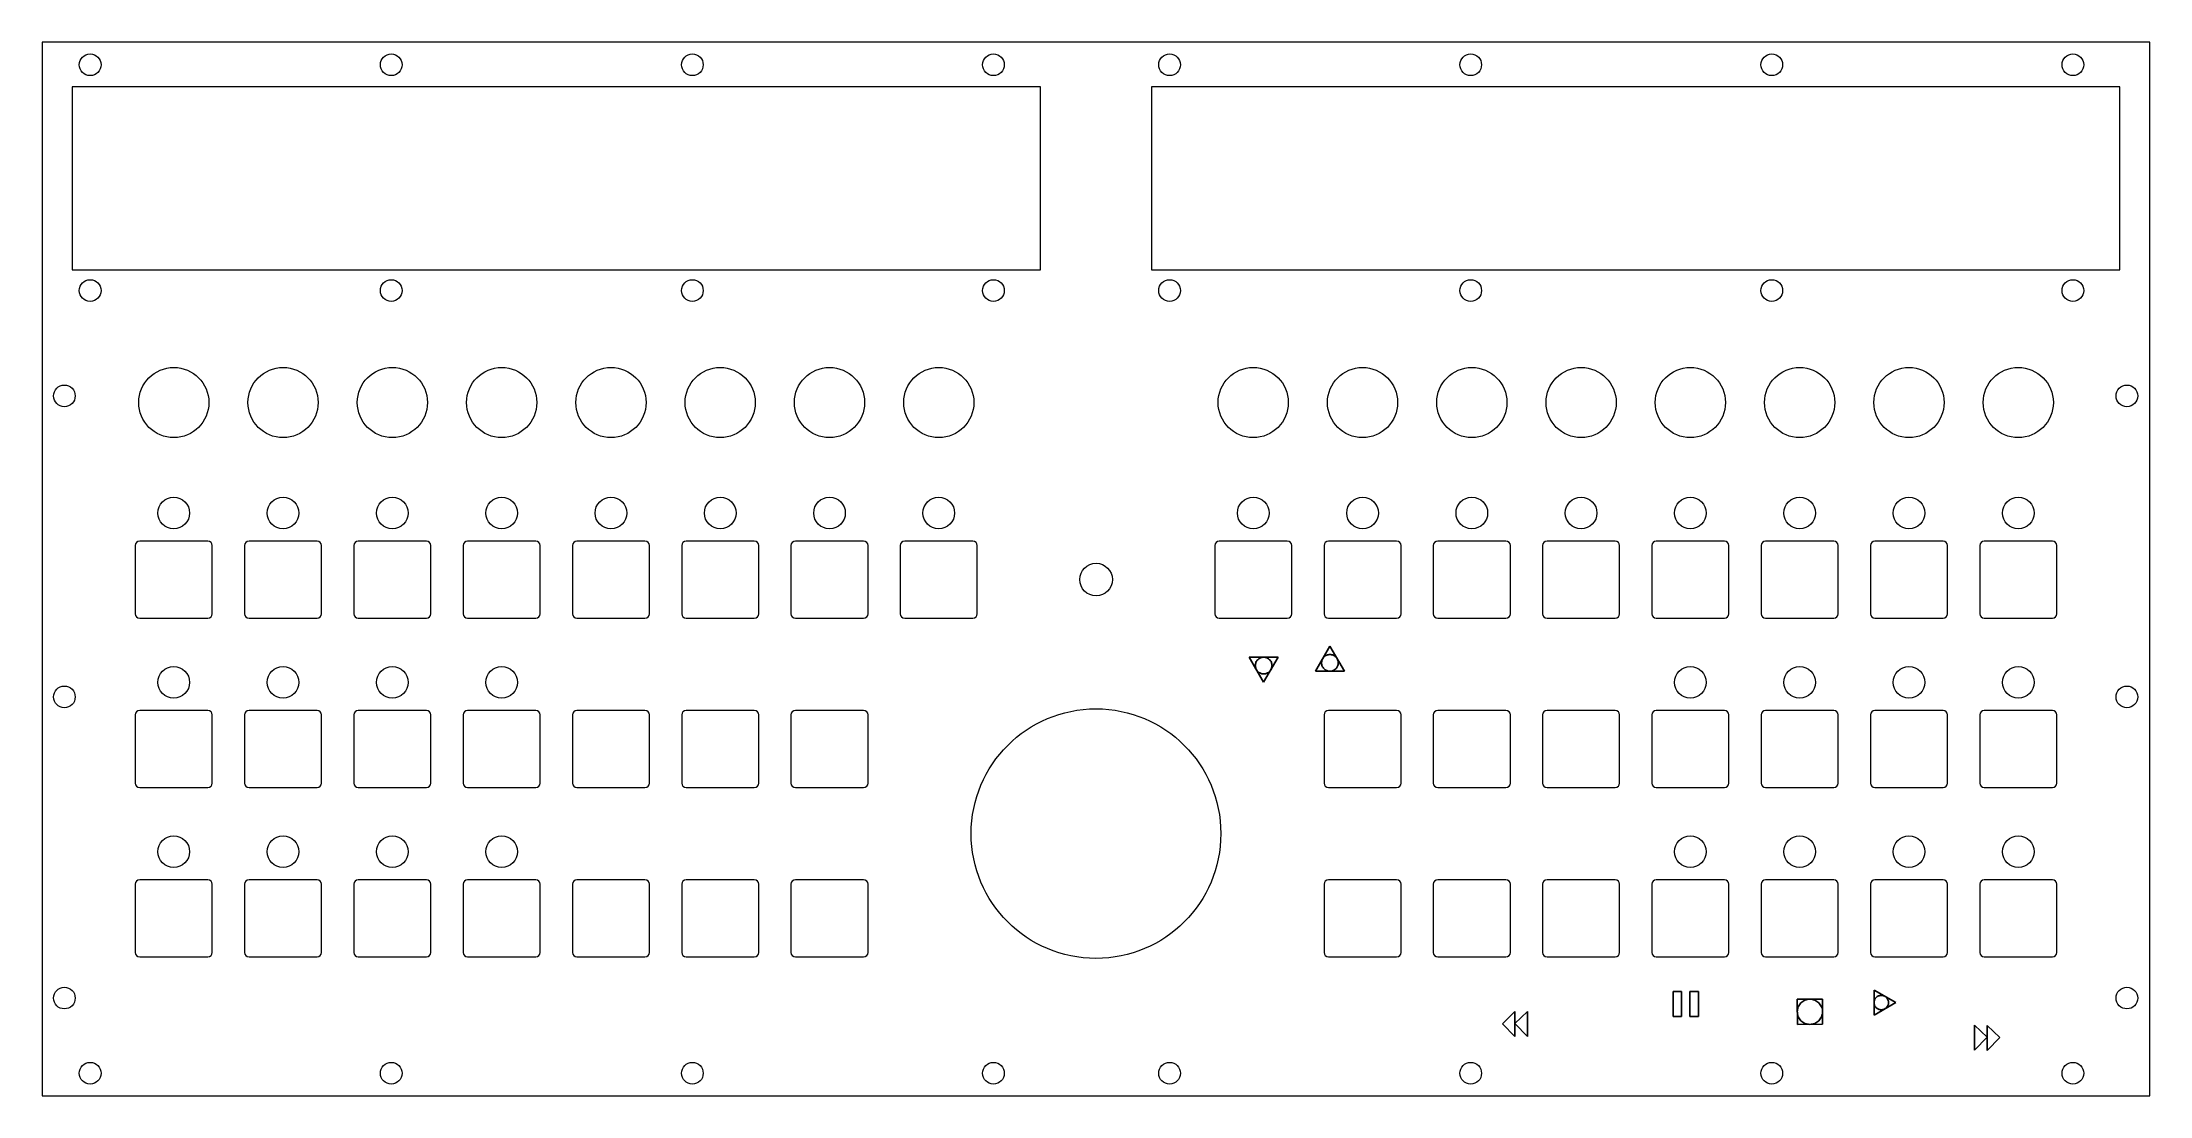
# Model space of a CAD drawing. Header units: millimetres. Extents: x -42 to 314, y -144 to 33.
import ezdxf

# ---------------------------------------------------------------- set-up
doc = ezdxf.new("R2010")
doc.units = ezdxf.units.MM
doc.linetypes.add('CENTERX2', pattern=[20.32, 12.7, -2.54, 2.54, -2.54])

msp = doc.modelspace()

# ---------------------------------------------------------------- linework, layer by layer
at = {"color": 7, "linetype": 'Continuous', "lineweight": 15}
for p, q in [((313.79, 33.41), (-41.81, 33.41)), ((-41.81, 33.41), (-41.81, -144.39)), ((313.79, -144.39), (313.79, 33.41)), ((126.63, 25.87), (-36.77, 25.87)), ((-36.77, 25.87), (-36.77, -5.03)), ((126.63, -5.03), (126.63, 25.87)), ((308.75, 25.87), (145.35, 25.87)), ((145.35, 25.87), (145.35, -5.03)), ((308.75, -5.03), (308.75, 25.87)), ((-36.77, -5.03), (126.63, -5.03)), ((145.35, -5.03), (308.75, -5.03)), ((-26.1, -51.53), (-26.1, -63.03)), ((-13.85, -50.78), (-25.35, -50.78)), ((-13.1, -63.03), (-13.1, -51.53)), ((-7.66, -51.53), (-7.66, -63.03)), ((4.59, -50.78), (-6.91, -50.78)), ((5.34, -63.03), (5.34, -51.53)), ((10.78, -51.53), (10.78, -63.03)), ((23.03, -50.78), (11.53, -50.78)), ((23.78, -63.03), (23.78, -51.53)), ((29.22, -51.53), (29.22, -63.03)), ((41.47, -50.78), (29.97, -50.78)), ((42.22, -63.03), (42.22, -51.53)), ((47.65, -51.53), (47.65, -63.03)), ((59.9, -50.78), (48.4, -50.78)), ((60.65, -63.03), (60.65, -51.53)), ((66.09, -51.53), (66.09, -63.03)), ((78.34, -50.78), (66.84, -50.78)), ((79.09, -63.03), (79.09, -51.53)), ((84.53, -51.53), (84.53, -63.03)), ((96.78, -50.78), (85.28, -50.78)), ((97.53, -63.03), (97.53, -51.53)), ((102.97, -51.53), (102.97, -63.03)), ((115.22, -50.78), (103.72, -50.78)), ((115.97, -63.03), (115.97, -51.53)), ((156.02, -51.53), (156.02, -63.03)), ((168.27, -50.78), (156.77, -50.78)), ((169.02, -63.03), (169.02, -51.53)), ((174.46, -51.53), (174.46, -63.03)), ((186.71, -50.78), (175.21, -50.78)), ((187.46, -63.03), (187.46, -51.53)), ((192.9, -51.53), (192.9, -63.03)), ((205.15, -50.78), (193.65, -50.78)), ((205.9, -63.03), (205.9, -51.53)), ((211.34, -51.53), (211.34, -63.03)), ((223.59, -50.78), (212.09, -50.78)), ((224.34, -63.03), (224.34, -51.53)), ((229.77, -51.53), (229.77, -63.03)), ((242.02, -50.78), (230.52, -50.78)), ((242.77, -63.03), (242.77, -51.53)), ((248.21, -51.53), (248.21, -63.03)), ((260.46, -50.78), (248.96, -50.78)), ((261.21, -63.03), (261.21, -51.53)), ((266.65, -51.53), (266.65, -63.03)), ((278.9, -50.78), (267.4, -50.78)), ((279.65, -63.03), (279.65, -51.53)), ((285.09, -51.53), (285.09, -63.03)), ((297.34, -50.78), (285.84, -50.78)), ((298.09, -63.03), (298.09, -51.53)), ((-25.35, -63.78), (-13.85, -63.78)), ((-6.91, -63.78), (4.59, -63.78)), ((11.53, -63.78), (23.03, -63.78)), ((29.97, -63.78), (41.47, -63.78)), ((48.4, -63.78), (59.9, -63.78)), ((66.84, -63.78), (78.34, -63.78)), ((85.28, -63.78), (96.78, -63.78)), ((103.72, -63.78), (115.22, -63.78)), ((156.77, -63.78), (168.27, -63.78)), ((175.21, -63.78), (186.71, -63.78)), ((193.65, -63.78), (205.15, -63.78)), ((212.09, -63.78), (223.59, -63.78)), ((230.52, -63.78), (242.02, -63.78)), ((248.96, -63.78), (260.46, -63.78)), ((267.4, -63.78), (278.9, -63.78)), ((285.84, -63.78), (297.34, -63.78)), ((-26.1, -80.1), (-26.1, -91.6)), ((-13.85, -79.35), (-25.35, -79.35)), ((-13.1, -91.6), (-13.1, -80.1)), ((-7.66, -80.1), (-7.66, -91.6)), ((4.59, -79.35), (-6.91, -79.35)), ((5.34, -91.6), (5.34, -80.1)), ((10.78, -80.1), (10.78, -91.6)), ((23.03, -79.35), (11.53, -79.35)), ((23.78, -91.6), (23.78, -80.1)), ((29.22, -80.1), (29.22, -91.6)), ((41.47, -79.35), (29.97, -79.35)), ((42.22, -91.6), (42.22, -80.1)), ((47.65, -80.1), (47.65, -91.6)), ((59.9, -79.35), (48.4, -79.35)), ((60.65, -91.6), (60.65, -80.1)), ((66.09, -80.1), (66.09, -91.6)), ((78.34, -79.35), (66.84, -79.35)), ((79.09, -91.6), (79.09, -80.1)), ((84.53, -80.1), (84.53, -91.6)), ((96.78, -79.35), (85.28, -79.35)), ((97.53, -91.6), (97.53, -80.1)), ((174.46, -80.1), (174.46, -91.61)), ((186.71, -79.35), (175.21, -79.35)), ((187.46, -91.61), (187.46, -80.1)), ((192.9, -80.1), (192.9, -91.61)), ((205.15, -79.35), (193.65, -79.35)), ((205.9, -91.61), (205.9, -80.1)), ((211.34, -80.1), (211.34, -91.61)), ((223.59, -79.35), (212.09, -79.35)), ((224.34, -91.61), (224.34, -80.1)), ((229.77, -80.1), (229.77, -91.61)), ((242.02, -79.35), (230.52, -79.35)), ((242.77, -91.61), (242.77, -80.1)), ((248.21, -80.1), (248.21, -91.61)), ((260.46, -79.35), (248.96, -79.35)), ((261.21, -91.61), (261.21, -80.1)), ((266.65, -80.1), (266.65, -91.61)), ((278.9, -79.35), (267.4, -79.35)), ((279.65, -91.61), (279.65, -80.1)), ((285.09, -80.1), (285.09, -91.61)), ((297.34, -79.35), (285.84, -79.35)), ((298.09, -91.61), (298.09, -80.1)), ((-25.35, -92.35), (-13.85, -92.35)), ((-6.91, -92.35), (4.59, -92.35)), ((11.53, -92.35), (23.03, -92.35)), ((29.97, -92.35), (41.47, -92.35)), ((48.4, -92.35), (59.9, -92.35)), ((66.84, -92.35), (78.34, -92.35)), ((85.28, -92.35), (96.78, -92.35)), ((175.21, -92.35), (186.71, -92.35)), ((193.65, -92.35), (205.15, -92.35)), ((212.09, -92.35), (223.59, -92.35)), ((230.52, -92.35), (242.02, -92.35)), ((248.96, -92.35), (260.46, -92.35)), ((267.4, -92.35), (278.9, -92.35)), ((285.84, -92.35), (297.34, -92.35)), ((-26.1, -108.68), (-26.1, -120.18)), ((-13.85, -107.93), (-25.35, -107.93)), ((-13.1, -120.18), (-13.1, -108.68)), ((-7.66, -108.68), (-7.66, -120.18)), ((4.59, -107.93), (-6.91, -107.93)), ((5.34, -120.18), (5.34, -108.68)), ((10.78, -108.68), (10.78, -120.18)), ((23.03, -107.93), (11.53, -107.93)), ((23.78, -120.18), (23.78, -108.68)), ((29.22, -108.68), (29.22, -120.18)), ((41.47, -107.93), (29.97, -107.93)), ((42.22, -120.18), (42.22, -108.68)), ((47.65, -108.68), (47.65, -120.18)), ((59.9, -107.93), (48.4, -107.93)), ((60.65, -120.18), (60.65, -108.68)), ((66.09, -108.68), (66.09, -120.18)), ((78.34, -107.93), (66.84, -107.93)), ((79.09, -120.18), (79.09, -108.68)), ((84.53, -108.68), (84.53, -120.18)), ((96.78, -107.93), (85.28, -107.93)), ((97.53, -120.18), (97.53, -108.68)), ((174.46, -108.68), (174.46, -120.18)), ((186.71, -107.93), (175.21, -107.93)), ((187.46, -120.18), (187.46, -108.68)), ((192.9, -108.68), (192.9, -120.18)), ((205.15, -107.93), (193.65, -107.93)), ((205.9, -120.18), (205.9, -108.68)), ((211.34, -108.68), (211.34, -120.18)), ((223.59, -107.93), (212.09, -107.93)), ((224.34, -120.18), (224.34, -108.68)), ((229.77, -108.68), (229.77, -120.18)), ((242.02, -107.93), (230.52, -107.93)), ((242.77, -120.18), (242.77, -108.68)), ((248.21, -108.68), (248.21, -120.18)), ((260.46, -107.93), (248.96, -107.93)), ((261.21, -120.18), (261.21, -108.68)), ((266.65, -108.68), (266.65, -120.18)), ((278.9, -107.93), (267.4, -107.93)), ((279.65, -120.18), (279.65, -108.68)), ((285.09, -108.68), (285.09, -120.18)), ((297.34, -107.93), (285.84, -107.93)), ((298.09, -120.18), (298.09, -108.68)), ((-25.35, -120.93), (-13.85, -120.93)), ((-6.91, -120.93), (4.59, -120.93)), ((11.53, -120.93), (23.03, -120.93)), ((29.97, -120.93), (41.47, -120.93)), ((48.4, -120.93), (59.9, -120.93)), ((66.84, -120.93), (78.34, -120.93)), ((85.28, -120.93), (96.78, -120.93)), ((175.21, -120.93), (186.71, -120.93)), ((193.65, -120.93), (205.15, -120.93)), ((212.09, -120.93), (223.59, -120.93)), ((230.52, -120.93), (242.02, -120.93)), ((248.96, -120.93), (260.46, -120.93)), ((267.4, -120.93), (278.9, -120.93)), ((285.84, -120.93), (297.34, -120.93)), ((-41.81, -144.39), (313.79, -144.39))]:
    msp.add_line(p, q, dxfattribs=at)
at = {"color": 7, "linetype": 'Continuous'}
for p, q in [((161.85, -70.37), (164.27, -74.61)), ((166.73, -70.38), (161.85, -70.37)), ((164.27, -74.61), (166.73, -70.38)), ((175.46, -68.5), (173.02, -72.74)), ((177.91, -72.74), (175.46, -68.5)), ((173.02, -72.74), (177.91, -72.74)), ((233.38, -126.78), (234.79, -126.78)), ((233.38, -126.78), (233.38, -131.01)), ((234.79, -126.78), (234.79, -131.01)), ((236.2, -126.78), (237.62, -126.78)), ((236.2, -126.78), (236.2, -131.01)), ((237.62, -126.78), (237.62, -131.01)), ((270.93, -128.65), (267.26, -126.54)), ((267.26, -126.54), (267.26, -130.77)), ((204.57, -132.23), (206.68, -130.17)), ((206.68, -132.19), (208.8, -130.14)), ((206.68, -130.17), (206.68, -134.4)), ((208.8, -130.14), (208.8, -134.37)), ((233.38, -131.01), (234.79, -131.01)), ((236.2, -131.01), (237.62, -131.01)), ((258.55, -128.09), (254.31, -128.09)), ((254.31, -128.09), (254.32, -132.33)), ((258.55, -132.32), (258.55, -128.09)), ((267.26, -130.77), (270.93, -128.65)), ((206.68, -134.4), (204.57, -132.23)), ((208.8, -134.37), (206.68, -132.19)), ((254.32, -132.33), (258.55, -132.32)), ((284.23, -132.45), (284.23, -136.69)), ((286.35, -134.51), (284.23, -132.45)), ((284.23, -136.69), (286.35, -134.51)), ((286.35, -132.49), (286.35, -136.72)), ((288.46, -134.54), (286.35, -132.49)), ((286.35, -136.72), (288.46, -134.54))]:
    msp.add_line(p, q, dxfattribs=at)
at = {"color": 7, "linetype": 'Continuous', "lineweight": 15}
for centre, radius in [((-33.71, 29.6), 1.83), ((17.09, 29.6), 1.83), ((67.89, 29.6), 1.83), ((118.69, 29.6), 1.83), ((148.41, 29.6), 1.83), ((199.21, 29.6), 1.83), ((250.01, 29.6), 1.83), ((300.81, 29.6), 1.83), ((-33.71, -8.5), 1.83), ((17.09, -8.5), 1.83), ((67.89, -8.5), 1.83), ((118.69, -8.5), 1.83), ((148.41, -8.5), 1.83), ((199.21, -8.5), 1.83), ((250.01, -8.5), 1.83), ((300.81, -8.5), 1.83), ((-38.06, -26.28), 1.83), ((-19.6, -27.4), 5.92), ((-1.16, -27.4), 5.92), ((17.28, -27.4), 5.92), ((35.72, -27.4), 5.92), ((54.16, -27.4), 5.92), ((72.59, -27.4), 5.92), ((91.03, -27.4), 5.92), ((109.47, -27.4), 5.92), ((162.52, -27.4), 5.92), ((180.96, -27.4), 5.92), ((199.4, -27.4), 5.92), ((217.84, -27.4), 5.92), ((236.27, -27.4), 5.92), ((254.71, -27.4), 5.92), ((273.15, -27.4), 5.92), ((291.59, -27.4), 5.92), ((309.92, -26.28), 1.83), ((-19.6, -46.04), 2.67), ((-1.16, -46.04), 2.67), ((17.28, -46.04), 2.67), ((35.72, -46.04), 2.67), ((54.15, -46.04), 2.67), ((72.59, -46.04), 2.67), ((91.03, -46.04), 2.67), ((109.47, -46.04), 2.67), ((162.52, -46.04), 2.67), ((180.96, -46.04), 2.67), ((199.4, -46.04), 2.67), ((217.84, -46.04), 2.67), ((236.27, -46.04), 2.67), ((254.71, -46.04), 2.67), ((273.15, -46.04), 2.67), ((291.59, -46.04), 2.67), ((136, -57.28), 2.75), ((-19.6, -74.62), 2.67), ((-1.16, -74.62), 2.67), ((17.28, -74.62), 2.67), ((35.72, -74.62), 2.67), ((236.27, -74.62), 2.67), ((254.71, -74.62), 2.67), ((273.15, -74.62), 2.67), ((291.59, -74.62), 2.67), ((-38.06, -77.08), 1.83), ((309.92, -77.08), 1.83), ((135.99, -100.14), 21.06), ((-19.6, -103.19), 2.67), ((-1.16, -103.19), 2.67), ((17.28, -103.19), 2.67), ((35.72, -103.19), 2.67), ((236.27, -103.19), 2.67), ((254.71, -103.19), 2.67), ((273.15, -103.19), 2.67), ((291.59, -103.19), 2.67), ((-38.06, -127.88), 1.83), ((309.92, -127.88), 1.83), ((-33.71, -140.58), 1.83), ((17.09, -140.58), 1.83), ((67.89, -140.58), 1.83), ((118.69, -140.58), 1.83), ((148.41, -140.58), 1.83), ((199.21, -140.58), 1.83), ((250.01, -140.58), 1.83), ((300.81, -140.58), 1.83)]:
    msp.add_circle(centre, radius, dxfattribs=at)
at = {"color": 7, "linetype": 'CENTERX2'}
for centre, radius in [((164.28, -71.79), 1.41), ((175.46, -71.33), 1.41), ((268.48, -128.65), 1.22), ((256.43, -130.21), 2.12)]:
    msp.add_circle(centre, radius, dxfattribs=at)
at = {"color": 7, "linetype": 'Continuous', "lineweight": 15}
for centre, radius, start, end in [((-25.35, -51.53), 0.75, 90, 180), ((-13.85, -51.53), 0.75, 0, 90), ((-6.91, -51.53), 0.75, 90, 180), ((4.59, -51.53), 0.75, 0, 90), ((11.53, -51.53), 0.75, 90, 180), ((23.03, -51.53), 0.75, 0, 90), ((29.97, -51.53), 0.75, 90, 180), ((41.47, -51.53), 0.75, 0, 90), ((48.4, -51.53), 0.75, 90, 180), ((59.9, -51.53), 0.75, 0, 90), ((66.84, -51.53), 0.75, 90, 180), ((78.34, -51.53), 0.75, 0, 90), ((85.28, -51.53), 0.75, 90, 180), ((96.78, -51.53), 0.75, 0, 90), ((103.72, -51.53), 0.75, 90, 180), ((115.22, -51.53), 0.75, 0, 90), ((156.77, -51.53), 0.749, 90, 180), ((168.27, -51.53), 0.749, 360, 90), ((175.21, -51.53), 0.749, 90, 180), ((186.71, -51.53), 0.749, 360, 90), ((193.65, -51.53), 0.749, 90, 180), ((205.15, -51.53), 0.749, 360, 90), ((212.09, -51.53), 0.749, 90, 180), ((223.59, -51.53), 0.749, 360, 90), ((230.52, -51.53), 0.749, 90, 180), ((242.02, -51.53), 0.749, 360, 90), ((248.96, -51.53), 0.749, 90, 180), ((260.46, -51.53), 0.749, 360, 90), ((267.4, -51.53), 0.749, 90, 180), ((278.9, -51.53), 0.749, 360, 90), ((285.84, -51.53), 0.749, 90, 180), ((297.34, -51.53), 0.749, 0, 90), ((-25.35, -63.03), 0.75, 180, 270), ((-13.85, -63.03), 0.75, 270, 0), ((-6.91, -63.03), 0.75, 180, 270), ((4.59, -63.03), 0.75, 270, 0), ((11.53, -63.03), 0.75, 180, 270), ((23.03, -63.03), 0.75, 270, 0), ((29.97, -63.03), 0.75, 180, 270), ((41.47, -63.03), 0.75, 270, 0), ((48.4, -63.03), 0.75, 180, 270), ((59.9, -63.03), 0.75, 270, 0), ((66.84, -63.03), 0.75, 180, 270), ((78.34, -63.03), 0.75, 270, 0), ((85.28, -63.03), 0.75, 180, 270), ((96.78, -63.03), 0.75, 270, 0), ((103.72, -63.03), 0.75, 180, 270), ((115.22, -63.03), 0.75, 270, 360), ((156.77, -63.03), 0.749, 180, 270), ((168.27, -63.03), 0.749, 270, 360), ((175.21, -63.03), 0.749, 180, 270), ((186.71, -63.03), 0.749, 270, 360), ((193.65, -63.03), 0.749, 180, 270), ((205.15, -63.03), 0.749, 270, 360), ((212.09, -63.03), 0.749, 180, 270), ((223.59, -63.03), 0.749, 270, 0), ((230.52, -63.03), 0.749, 180, 270), ((242.02, -63.03), 0.749, 270, 360), ((248.96, -63.03), 0.749, 180, 270), ((260.46, -63.03), 0.749, 270, 360), ((267.4, -63.03), 0.749, 180, 270), ((278.9, -63.03), 0.749, 270, 360), ((285.84, -63.03), 0.749, 180, 270), ((297.34, -63.03), 0.749, 270, 0), ((-25.35, -80.1), 0.75, 90, 180), ((-13.85, -80.1), 0.75, 0, 90), ((-6.91, -80.1), 0.75, 90, 180), ((4.59, -80.1), 0.75, 0, 90), ((11.53, -80.1), 0.75, 90, 180), ((23.03, -80.1), 0.75, 0, 90), ((29.97, -80.1), 0.75, 90, 180), ((41.47, -80.1), 0.75, 0, 90), ((48.4, -80.1), 0.75, 90, 180), ((59.9, -80.1), 0.75, 0, 90), ((66.84, -80.1), 0.75, 90, 180), ((78.34, -80.1), 0.75, 0, 90), ((85.28, -80.1), 0.75, 90, 180), ((96.78, -80.1), 0.75, 0, 90), ((175.21, -80.1), 0.749, 90, 180), ((186.71, -80.1), 0.749, 360, 90), ((193.65, -80.1), 0.749, 90, 180), ((205.15, -80.1), 0.749, 360, 90), ((212.09, -80.1), 0.749, 90, 180), ((223.59, -80.1), 0.749, 360, 90), ((230.52, -80.1), 0.749, 90, 180), ((242.02, -80.1), 0.749, 360, 90), ((248.96, -80.1), 0.749, 90, 180), ((260.46, -80.1), 0.749, 360, 90), ((267.4, -80.1), 0.749, 90, 180), ((278.9, -80.1), 0.749, 360, 90), ((285.84, -80.1), 0.749, 90, 180), ((297.34, -80.1), 0.749, 360, 90), ((-25.35, -91.6), 0.75, 180, 270), ((-13.85, -91.6), 0.75, 270, 0), ((-6.91, -91.6), 0.75, 180, 270), ((4.59, -91.6), 0.75, 270, 360), ((11.53, -91.6), 0.75, 180, 270), ((23.03, -91.6), 0.75, 270, 0), ((29.97, -91.6), 0.75, 180, 270), ((41.47, -91.6), 0.75, 270, 0), ((48.4, -91.6), 0.75, 180, 270), ((59.9, -91.6), 0.75, 270, 0), ((66.84, -91.6), 0.75, 180, 270), ((78.34, -91.6), 0.75, 270, 0), ((85.28, -91.6), 0.75, 180, 270), ((96.78, -91.6), 0.75, 270, 0), ((175.21, -91.61), 0.749, 180, 270), ((186.71, -91.61), 0.749, 270, 360), ((193.65, -91.61), 0.749, 180, 270), ((205.15, -91.61), 0.749, 270, 360), ((212.09, -91.61), 0.749, 180, 270), ((223.59, -91.61), 0.749, 270, 0), ((230.52, -91.61), 0.749, 180, 270), ((242.02, -91.61), 0.749, 270, 360), ((248.96, -91.61), 0.749, 180, 270), ((260.46, -91.61), 0.749, 270, 360), ((267.4, -91.61), 0.749, 180, 270), ((278.9, -91.61), 0.749, 270, 360), ((285.84, -91.61), 0.749, 180, 270), ((297.34, -91.61), 0.749, 270, 360), ((-25.35, -108.68), 0.75, 90, 180), ((-13.85, -108.68), 0.75, 0, 90), ((-6.91, -108.68), 0.75, 90, 180), ((4.59, -108.68), 0.75, 0, 90), ((11.53, -108.68), 0.75, 90, 180), ((23.03, -108.68), 0.75, 0, 90), ((29.97, -108.68), 0.75, 90, 180), ((41.47, -108.68), 0.75, 0, 90), ((48.4, -108.68), 0.75, 90, 180), ((59.9, -108.68), 0.75, 0, 90), ((66.84, -108.68), 0.75, 90, 180), ((78.34, -108.68), 0.75, 0, 90), ((85.28, -108.68), 0.75, 90, 180), ((96.78, -108.68), 0.75, 0, 90), ((175.21, -108.68), 0.749, 90, 180), ((186.71, -108.68), 0.749, 360, 90), ((193.65, -108.68), 0.749, 90, 180), ((205.15, -108.68), 0.749, 360, 90), ((212.09, -108.68), 0.749, 90, 180), ((223.59, -108.68), 0.749, 360, 90), ((230.52, -108.68), 0.749, 90, 180), ((242.02, -108.68), 0.749, 360, 90), ((248.96, -108.68), 0.749, 90, 180), ((260.46, -108.68), 0.749, 360, 90), ((267.4, -108.68), 0.749, 90, 180), ((278.9, -108.68), 0.749, 360, 90), ((285.84, -108.68), 0.749, 90, 180), ((297.34, -108.68), 0.749, 360, 90), ((-25.35, -120.18), 0.75, 180, 270), ((-13.85, -120.18), 0.75, 270, 0), ((-6.91, -120.18), 0.75, 180, 270), ((4.59, -120.18), 0.75, 270, 360), ((11.53, -120.18), 0.75, 180, 270), ((23.03, -120.18), 0.75, 270, 0), ((29.97, -120.18), 0.75, 180, 270), ((41.47, -120.18), 0.75, 270, 0), ((48.4, -120.18), 0.75, 180, 270), ((59.9, -120.18), 0.75, 270, 0), ((66.84, -120.18), 0.75, 180, 270), ((78.34, -120.18), 0.75, 270, 0), ((85.28, -120.18), 0.75, 180, 270), ((96.78, -120.18), 0.75, 270, 0), ((175.21, -120.18), 0.749, 180, 270), ((186.71, -120.18), 0.749, 270, 0), ((193.65, -120.18), 0.749, 180, 270), ((205.15, -120.18), 0.749, 270, 0), ((212.09, -120.18), 0.749, 180, 270), ((223.59, -120.18), 0.749, 270, 0), ((230.52, -120.18), 0.749, 180, 270), ((242.02, -120.18), 0.749, 270, 360), ((248.96, -120.18), 0.749, 180, 270), ((260.46, -120.18), 0.749, 270, 0), ((267.4, -120.18), 0.749, 180, 270), ((278.9, -120.18), 0.749, 270, 0), ((285.84, -120.18), 0.749, 180, 270), ((297.34, -120.18), 0.749, 270, 0)]:
    msp.add_arc(centre, radius, start, end, dxfattribs=at)

doc.saveas('drawing.dxf')
